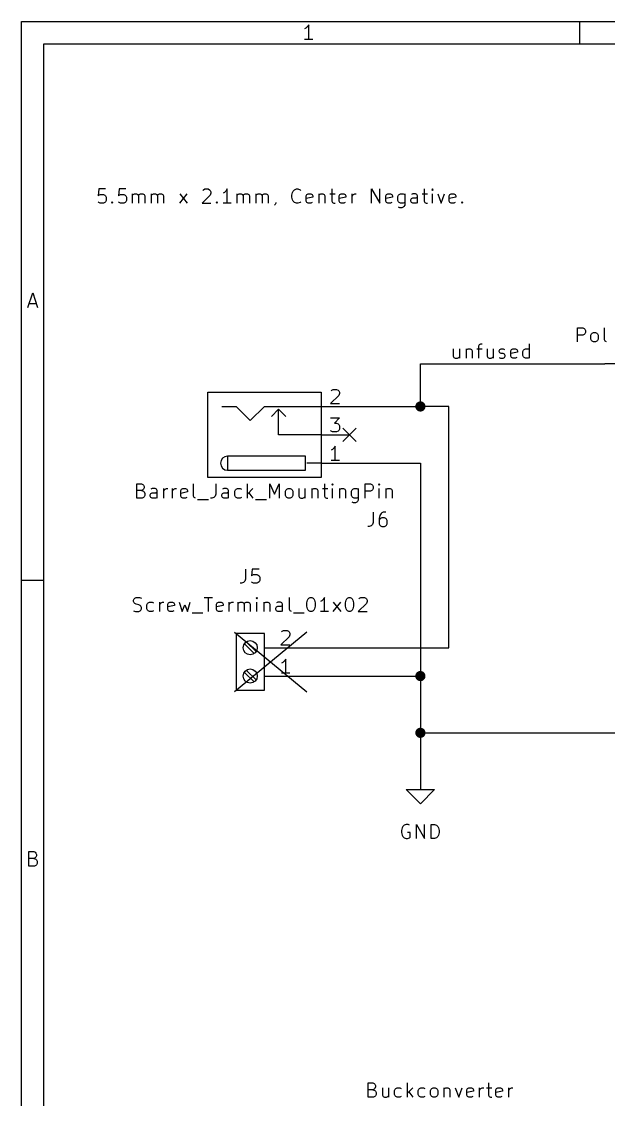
# Model space of a CAD drawing. Extents: x 0.4 to 11.3, y -7.9 to -0.4.
# Drawn here: x 0.394 to 2.463, y -4.192 to -0.394 of the extents above; entities that cross this region are included whole.
import ezdxf

# ---------------------------------------------------------------- set-up
doc = ezdxf.new("R2010")
doc.units = 0
doc.header["$MEASUREMENT"] = 0
for name, color, linetype in [('BLUE2', 5, 'CONTINUOUS'), ('BLUE3', 171, 'CONTINUOUS'), ('CYAN2', 4, 'CONTINUOUS'), ('GRAY1', 251, 'CONTINUOUS'), ('GRAY3', 9, 'CONTINUOUS'), ('GREEN3', 91, 'CONTINUOUS'), ('LORANGE', 41, 'CONTINUOUS'), ('LYELLOW', 51, 'CONTINUOUS'), ('RED2', 1, 'CONTINUOUS'), ('RED3', 11, 'CONTINUOUS'), ('WHITE', 7, 'CONTINUOUS')]:
    doc.layers.add(name, color=color, linetype=linetype)

msp = doc.modelspace()

# ---------------------------------------------------------------- linework, layer by layer
at = {"layer": 'BLUE2', "linetype": 'CONTINUOUS'}
for p, q in [((1.526, -1.826), (1.574, -1.874)), ((1.574, -1.826), (1.526, -1.874))]:
    msp.add_line(p, q, dxfattribs=at)
at = {"layer": 'BLUE3', "linetype": 'CONTINUOUS'}
for p, q in [((0.666012, -0.983709), (0.663634, -1.00752)), ((0.689823, -0.983709), (0.666012, -0.983709)), ((0.737441, -0.983709), (0.735063, -1.00752)), ((0.761252, -0.983709), (0.737441, -0.983709)), ((1.03268, -0.988472), (1.03506, -0.986091)), ((1.03506, -0.986091), (1.03982, -0.983709)), ((1.03982, -0.983709), (1.05172, -0.983709)), ((1.05172, -0.983709), (1.05648, -0.986091)), ((1.05648, -0.986091), (1.05887, -0.988472)), ((1.11839, -0.983709), (1.11363, -0.990854)), ((1.11839, -1.03371), (1.11839, -0.983709)), ((1.35172, -0.990854), (1.35648, -0.986091)), ((1.35648, -0.986091), (1.36363, -0.983709)), ((1.36363, -0.983709), (1.36839, -0.983709)), ((1.36839, -0.983709), (1.37553, -0.986091)), ((1.37553, -0.986091), (1.37791, -0.988472)), ((1.48743, -0.983709), (1.48743, -1.02657)), ((1.62791, -1.03371), (1.62791, -0.983709)), ((1.62791, -0.983709), (1.65648, -1.03371)), ((1.65648, -1.03371), (1.65648, -0.983709)), ((1.81362, -0.983709), (1.81362, -1.02657)), ((1.84219, -0.983709), (1.83981, -0.986091)), ((1.83981, -0.986091), (1.84219, -0.988472)), ((1.84457, -0.986091), (1.84219, -0.983709)), ((1.84219, -0.983709), (1.84219, -0.988472)), ((1.84219, -0.988472), (1.84457, -0.986091)), ((0.663634, -1.00752), (0.666012, -1.00514)), ((0.666012, -1.00514), (0.670776, -1.00276)), ((0.670776, -1.00276), (0.682681, -1.00276)), ((0.682681, -1.00276), (0.687441, -1.00514)), ((0.687441, -1.00514), (0.689823, -1.00752)), ((0.689823, -1.00752), (0.692205, -1.01228)), ((0.692205, -1.02419), (0.689823, -1.02895)), ((0.692205, -1.01228), (0.692205, -1.02419)), ((0.735063, -1.00752), (0.737441, -1.00514)), ((0.737441, -1.00514), (0.742205, -1.00276)), ((0.742205, -1.00276), (0.75411, -1.00276)), ((0.75411, -1.00276), (0.75887, -1.00514)), ((0.75887, -1.00514), (0.761252, -1.00752)), ((0.761252, -1.00752), (0.763634, -1.01228)), ((0.763634, -1.02419), (0.761252, -1.02895)), ((0.763634, -1.01228), (0.763634, -1.02419)), ((0.785059, -1.03371), (0.785059, -1.00038)), ((0.785059, -1.00514), (0.787441, -1.00276)), ((0.787441, -1.00276), (0.792205, -1.00038)), ((0.792205, -1.00038), (0.799346, -1.00038)), ((0.799346, -1.00038), (0.804106, -1.00276)), ((0.804106, -1.00276), (0.806488, -1.00752)), ((0.806488, -1.00752), (0.80887, -1.00276)), ((0.806488, -1.00752), (0.806488, -1.03371)), ((0.80887, -1.00276), (0.81363, -1.00038)), ((0.81363, -1.00038), (0.820776, -1.00038)), ((0.820776, -1.00038), (0.825535, -1.00276)), ((0.825535, -1.00276), (0.827917, -1.00752)), ((0.827917, -1.00752), (0.827917, -1.03371)), ((0.851724, -1.03371), (0.851724, -1.00038)), ((0.851724, -1.00514), (0.854106, -1.00276)), ((0.854106, -1.00276), (0.85887, -1.00038)), ((0.85887, -1.00038), (0.866012, -1.00038)), ((0.866012, -1.00038), (0.870772, -1.00276)), ((0.870772, -1.00276), (0.873154, -1.00752)), ((0.873154, -1.00752), (0.875535, -1.00276)), ((0.873154, -1.00752), (0.873154, -1.03371)), ((0.875535, -1.00276), (0.880295, -1.00038)), ((0.880295, -1.00038), (0.887441, -1.00038)), ((0.887441, -1.00038), (0.892201, -1.00276)), ((0.892201, -1.00276), (0.894583, -1.00752)), ((0.894583, -1.00752), (0.894583, -1.03371)), ((0.951724, -1.03371), (0.977913, -1.00038)), ((0.951724, -1.00038), (0.977913, -1.03371)), ((1.05887, -1.00514), (1.0303, -1.03371)), ((1.05887, -0.988472), (1.06125, -0.993232)), ((1.06125, -0.997996), (1.05887, -1.00514)), ((1.06125, -0.993232), (1.06125, -0.997996)), ((1.10887, -0.995614), (1.10411, -0.997996)), ((1.11363, -0.990854), (1.10887, -0.995614)), ((1.1541, -1.03371), (1.1541, -1.00038)), ((1.1541, -1.00514), (1.15648, -1.00276)), ((1.15648, -1.00276), (1.16125, -1.00038)), ((1.16125, -1.00038), (1.16839, -1.00038)), ((1.16839, -1.00038), (1.17315, -1.00276)), ((1.17315, -1.00276), (1.17553, -1.00752)), ((1.17553, -1.00752), (1.17791, -1.00276)), ((1.17553, -1.00752), (1.17553, -1.03371)), ((1.17791, -1.00276), (1.18267, -1.00038)), ((1.18267, -1.00038), (1.18982, -1.00038)), ((1.18982, -1.00038), (1.19458, -1.00276)), ((1.19458, -1.00276), (1.19696, -1.00752)), ((1.19696, -1.00752), (1.19696, -1.03371)), ((1.22077, -1.03371), (1.22077, -1.00038)), ((1.22077, -1.00514), (1.22315, -1.00276)), ((1.22315, -1.00276), (1.22791, -1.00038)), ((1.22791, -1.00038), (1.23506, -1.00038)), ((1.23506, -1.00038), (1.23981, -1.00276)), ((1.23981, -1.00276), (1.2422, -1.00752)), ((1.2422, -1.00752), (1.24458, -1.00276)), ((1.2422, -1.00752), (1.2422, -1.03371)), ((1.24458, -1.00276), (1.24934, -1.00038)), ((1.24934, -1.00038), (1.25648, -1.00038)), ((1.25648, -1.00038), (1.26124, -1.00276)), ((1.26124, -1.00276), (1.26363, -1.00752)), ((1.26363, -1.00752), (1.26363, -1.03371)), ((1.34696, -1.00514), (1.34934, -0.995614)), ((1.34696, -1.01228), (1.34696, -1.00514)), ((1.34934, -1.0218), (1.34696, -1.01228)), ((1.34934, -0.995614), (1.35172, -0.990854)), ((1.35172, -1.02657), (1.34934, -1.0218)), ((1.39696, -1.00752), (1.39934, -1.00276)), ((1.39696, -1.02657), (1.39696, -1.00752)), ((1.42077, -1.01228), (1.39696, -1.01704)), ((1.39934, -1.00276), (1.4041, -1.00038)), ((1.4041, -1.00038), (1.41363, -1.00038)), ((1.41363, -1.00038), (1.41839, -1.00276)), ((1.41839, -1.00276), (1.42077, -1.00752)), ((1.42077, -1.00752), (1.42077, -1.01228)), ((1.4422, -1.00038), (1.4422, -1.03371)), ((1.4422, -1.00514), (1.44458, -1.00276)), ((1.44458, -1.00276), (1.44934, -1.00038)), ((1.44934, -1.00038), (1.45648, -1.00038)), ((1.45648, -1.00038), (1.46124, -1.00276)), ((1.46124, -1.00276), (1.46363, -1.00752)), ((1.46363, -1.00752), (1.46363, -1.03371)), ((1.48029, -1.00038), (1.49934, -1.00038)), ((1.51363, -1.00752), (1.516, -1.00276)), ((1.51363, -1.02657), (1.51363, -1.00752)), ((1.53743, -1.01228), (1.51363, -1.01704)), ((1.516, -1.00276), (1.52077, -1.00038)), ((1.52077, -1.00038), (1.53029, -1.00038)), ((1.53029, -1.00038), (1.53505, -1.00276)), ((1.53505, -1.00276), (1.53743, -1.00752)), ((1.53743, -1.00752), (1.53743, -1.01228)), ((1.55886, -1.03371), (1.55886, -1.00038)), ((1.55886, -1.0099), (1.56124, -1.00514)), ((1.56124, -1.00514), (1.56363, -1.00276)), ((1.56363, -1.00276), (1.56839, -1.00038)), ((1.56839, -1.00038), (1.57315, -1.00038)), ((1.67791, -1.00752), (1.68029, -1.00276)), ((1.67791, -1.02657), (1.67791, -1.00752)), ((1.70172, -1.01228), (1.67791, -1.01704)), ((1.68029, -1.00276), (1.68506, -1.00038)), ((1.68506, -1.00038), (1.69458, -1.00038)), ((1.69458, -1.00038), (1.69934, -1.00276)), ((1.69934, -1.00276), (1.70172, -1.00752)), ((1.70172, -1.00752), (1.70172, -1.01228)), ((1.72077, -1.0099), (1.72315, -1.00514)), ((1.72077, -1.02419), (1.72077, -1.0099)), ((1.72315, -1.02895), (1.72077, -1.02419)), ((1.72315, -1.00514), (1.72553, -1.00276)), ((1.72553, -1.00276), (1.7303, -1.00038)), ((1.7303, -1.00038), (1.73982, -1.00038)), ((1.73982, -1.00038), (1.74458, -1.00276)), ((1.74458, -1.00038), (1.74458, -1.04085)), ((1.76601, -1.0218), (1.76839, -1.01704)), ((1.76601, -1.02657), (1.76601, -1.0218)), ((1.77315, -1.00038), (1.76839, -1.00276)), ((1.76839, -1.01704), (1.77315, -1.01466)), ((1.78267, -1.00038), (1.77315, -1.00038)), ((1.77315, -1.01466), (1.78506, -1.01466)), ((1.78743, -1.00276), (1.78267, -1.00038)), ((1.78506, -1.01466), (1.78981, -1.01228)), ((1.78981, -1.00752), (1.78743, -1.00276)), ((1.78981, -1.03371), (1.78981, -1.00752)), ((1.80648, -1.00038), (1.82553, -1.00038)), ((1.84219, -1.03371), (1.84219, -1.00038)), ((1.86124, -1.00038), (1.87315, -1.03371)), ((1.87315, -1.03371), (1.88505, -1.00038)), ((1.90172, -1.00752), (1.9041, -1.00276)), ((1.90172, -1.02657), (1.90172, -1.00752)), ((1.92553, -1.01228), (1.90172, -1.01704)), ((1.9041, -1.00276), (1.90886, -1.00038)), ((1.90886, -1.00038), (1.91839, -1.00038)), ((1.91839, -1.00038), (1.92315, -1.00276)), ((1.92315, -1.00276), (1.92553, -1.00752)), ((1.92553, -1.00752), (1.92553, -1.01228)), ((0.666012, -1.03133), (0.663634, -1.02895)), ((0.670776, -1.03371), (0.666012, -1.03133)), ((0.682681, -1.03371), (0.670776, -1.03371)), ((0.687441, -1.03133), (0.682681, -1.03371)), ((0.689823, -1.02895), (0.687441, -1.03133)), ((0.711252, -1.03133), (0.71363, -1.02895)), ((0.71363, -1.03371), (0.711252, -1.03133)), ((0.71363, -1.02895), (0.716012, -1.03133)), ((0.71363, -1.02895), (0.71363, -1.03371)), ((0.716012, -1.03133), (0.71363, -1.03371)), ((0.737441, -1.03133), (0.735063, -1.02895)), ((0.742205, -1.03371), (0.737441, -1.03133)), ((0.75411, -1.03371), (0.742205, -1.03371)), ((0.75887, -1.03133), (0.75411, -1.03371)), ((0.761252, -1.02895), (0.75887, -1.03133)), ((1.0303, -1.03371), (1.06125, -1.03371)), ((1.0803, -1.03133), (1.08267, -1.02895)), ((1.08267, -1.03371), (1.0803, -1.03133)), ((1.08267, -1.02895), (1.08506, -1.03133)), ((1.08267, -1.02895), (1.08267, -1.03371)), ((1.08506, -1.03133), (1.08267, -1.03371)), ((1.13268, -1.03371), (1.10411, -1.03371)), ((1.28743, -1.03847), (1.28506, -1.04085)), ((1.28981, -1.03371), (1.28743, -1.03847)), ((1.28981, -1.03133), (1.28981, -1.03371)), ((1.35648, -1.03133), (1.35172, -1.02657)), ((1.36363, -1.03371), (1.35648, -1.03133)), ((1.36839, -1.03371), (1.36363, -1.03371)), ((1.37553, -1.03133), (1.36839, -1.03371)), ((1.37791, -1.02895), (1.37553, -1.03133)), ((1.39934, -1.03133), (1.39696, -1.02657)), ((1.4041, -1.03371), (1.39934, -1.03133)), ((1.41363, -1.03371), (1.4041, -1.03371)), ((1.41839, -1.03133), (1.41363, -1.03371)), ((1.48743, -1.02657), (1.48981, -1.03133)), ((1.48981, -1.03133), (1.49458, -1.03371)), ((1.49458, -1.03371), (1.49934, -1.03371)), ((1.516, -1.03133), (1.51363, -1.02657)), ((1.52077, -1.03371), (1.516, -1.03133)), ((1.53029, -1.03371), (1.52077, -1.03371)), ((1.53505, -1.03133), (1.53029, -1.03371)), ((1.68029, -1.03133), (1.67791, -1.02657)), ((1.68506, -1.03371), (1.68029, -1.03133)), ((1.69458, -1.03371), (1.68506, -1.03371)), ((1.69934, -1.03133), (1.69458, -1.03371)), ((1.72553, -1.03133), (1.72315, -1.02895)), ((1.72791, -1.05038), (1.72315, -1.048)), ((1.7303, -1.03371), (1.72553, -1.03133)), ((1.73506, -1.05038), (1.72791, -1.05038)), ((1.73982, -1.03371), (1.7303, -1.03371)), ((1.73982, -1.048), (1.73506, -1.05038)), ((1.74458, -1.03133), (1.73982, -1.03371)), ((1.7422, -1.04561), (1.73982, -1.048)), ((1.74458, -1.04085), (1.7422, -1.04561)), ((1.76839, -1.03133), (1.76601, -1.02657)), ((1.77315, -1.03371), (1.76839, -1.03133)), ((1.78506, -1.03371), (1.77315, -1.03371)), ((1.78981, -1.03133), (1.78506, -1.03371)), ((1.81362, -1.02657), (1.816, -1.03133)), ((1.816, -1.03133), (1.82077, -1.03371)), ((1.82077, -1.03371), (1.82553, -1.03371)), ((1.9041, -1.03133), (1.90172, -1.02657)), ((1.90886, -1.03371), (1.9041, -1.03133)), ((1.91839, -1.03371), (1.90886, -1.03371)), ((1.92315, -1.03133), (1.91839, -1.03371)), ((1.94458, -1.03133), (1.94696, -1.02895)), ((1.94696, -1.03371), (1.94458, -1.03133)), ((1.94696, -1.02895), (1.94934, -1.03133)), ((1.94696, -1.02895), (1.94696, -1.03371)), ((1.94934, -1.03133), (1.94696, -1.03371)), ((1.61601, -4.18371), (1.61601, -4.13371)), ((1.61601, -4.13371), (1.63268, -4.13371)), ((1.63268, -4.13371), (1.63744, -4.13609)), ((1.63744, -4.13609), (1.63982, -4.13847)), ((1.63982, -4.13847), (1.6422, -4.14323)), ((1.75411, -4.18371), (1.75411, -4.13371)), ((2.03982, -4.13371), (2.03982, -4.17657)), ((1.63268, -4.15752), (1.61601, -4.15752)), ((1.63744, -4.15514), (1.63268, -4.15752)), ((1.63268, -4.15752), (1.63982, -4.1599)), ((1.63982, -4.15276), (1.63744, -4.15514)), ((1.6422, -4.148), (1.63982, -4.15276)), ((1.63982, -4.1599), (1.6422, -4.16228)), ((1.6422, -4.14323), (1.6422, -4.148)), ((1.6422, -4.16228), (1.64458, -4.16704)), ((1.64458, -4.17419), (1.6422, -4.17895)), ((1.64458, -4.16704), (1.64458, -4.17419)), ((1.66601, -4.15038), (1.66601, -4.17657)), ((1.66601, -4.17657), (1.66839, -4.18133)), ((1.68744, -4.15038), (1.68744, -4.18371)), ((1.70887, -4.1599), (1.71125, -4.15514)), ((1.70887, -4.17419), (1.70887, -4.1599)), ((1.71125, -4.17895), (1.70887, -4.17419)), ((1.71125, -4.15514), (1.71363, -4.15276)), ((1.71363, -4.15276), (1.71839, -4.15038)), ((1.71839, -4.15038), (1.72792, -4.15038)), ((1.72792, -4.15038), (1.73268, -4.15276)), ((1.77315, -4.15038), (1.75411, -4.16943)), ((1.75887, -4.16466), (1.77315, -4.18371)), ((1.7922, -4.1599), (1.79458, -4.15514)), ((1.7922, -4.17419), (1.7922, -4.1599)), ((1.79458, -4.17895), (1.7922, -4.17419)), ((1.79458, -4.15514), (1.79696, -4.15276)), ((1.79696, -4.15276), (1.80173, -4.15038)), ((1.80173, -4.15038), (1.81125, -4.15038)), ((1.81125, -4.15038), (1.81601, -4.15276)), ((1.83506, -4.1599), (1.83744, -4.15514)), ((1.83506, -4.17419), (1.83506, -4.1599)), ((1.83744, -4.17895), (1.83506, -4.17419)), ((1.83744, -4.15514), (1.83982, -4.15276)), ((1.83982, -4.15276), (1.84459, -4.15038)), ((1.84459, -4.15038), (1.85173, -4.15038)), ((1.85173, -4.15038), (1.85649, -4.15276)), ((1.85649, -4.15276), (1.85887, -4.15514)), ((1.85887, -4.15514), (1.86125, -4.1599)), ((1.86125, -4.17419), (1.85887, -4.17895)), ((1.86125, -4.1599), (1.86125, -4.17419)), ((1.88268, -4.15038), (1.88268, -4.18371)), ((1.88268, -4.15514), (1.88506, -4.15276)), ((1.88506, -4.15276), (1.88982, -4.15038)), ((1.88982, -4.15038), (1.89696, -4.15038)), ((1.89696, -4.15038), (1.90172, -4.15276)), ((1.90172, -4.15276), (1.90411, -4.15752)), ((1.90411, -4.15752), (1.90411, -4.18371)), ((1.92315, -4.15038), (1.93506, -4.18371)), ((1.93506, -4.18371), (1.94696, -4.15038)), ((1.96363, -4.15752), (1.96601, -4.15276)), ((1.96363, -4.17657), (1.96363, -4.15752)), ((1.98744, -4.16228), (1.96363, -4.16704)), ((1.96601, -4.18133), (1.96363, -4.17657)), ((1.96601, -4.15276), (1.97077, -4.15038)), ((1.97077, -4.15038), (1.9803, -4.15038)), ((1.9803, -4.15038), (1.98506, -4.15276)), ((1.98506, -4.15276), (1.98744, -4.15752)), ((1.98744, -4.15752), (1.98744, -4.16228)), ((2.00887, -4.18371), (2.00887, -4.15038)), ((2.00887, -4.1599), (2.01125, -4.15514)), ((2.01125, -4.15514), (2.01363, -4.15276)), ((2.01363, -4.15276), (2.01839, -4.15038)), ((2.01839, -4.15038), (2.02315, -4.15038)), ((2.03268, -4.15038), (2.05172, -4.15038)), ((2.03982, -4.17657), (2.0422, -4.18133)), ((2.06601, -4.15752), (2.06839, -4.15276)), ((2.06601, -4.17657), (2.06601, -4.15752)), ((2.08982, -4.16228), (2.06601, -4.16704)), ((2.06839, -4.18133), (2.06601, -4.17657)), ((2.06839, -4.15276), (2.07315, -4.15038)), ((2.07315, -4.15038), (2.08268, -4.15038)), ((2.08268, -4.15038), (2.08744, -4.15276)), ((2.08744, -4.15276), (2.08982, -4.15752)), ((2.08982, -4.15752), (2.08982, -4.16228)), ((2.11125, -4.18371), (2.11125, -4.15038)), ((2.11125, -4.1599), (2.11363, -4.15514)), ((2.11363, -4.15514), (2.11601, -4.15276)), ((2.11601, -4.15276), (2.12077, -4.15038)), ((2.12077, -4.15038), (2.12554, -4.15038)), ((1.63506, -4.18371), (1.61601, -4.18371)), ((1.63982, -4.18133), (1.63506, -4.18371)), ((1.6422, -4.17895), (1.63982, -4.18133)), ((1.66839, -4.18133), (1.67316, -4.18371)), ((1.67316, -4.18371), (1.6803, -4.18371)), ((1.6803, -4.18371), (1.68506, -4.18133)), ((1.68506, -4.18133), (1.68744, -4.17895)), ((1.71363, -4.18133), (1.71125, -4.17895)), ((1.71839, -4.18371), (1.71363, -4.18133)), ((1.72792, -4.18371), (1.71839, -4.18371)), ((1.73268, -4.18133), (1.72792, -4.18371)), ((1.79696, -4.18133), (1.79458, -4.17895)), ((1.80173, -4.18371), (1.79696, -4.18133)), ((1.81125, -4.18371), (1.80173, -4.18371)), ((1.81601, -4.18133), (1.81125, -4.18371)), ((1.83982, -4.18133), (1.83744, -4.17895)), ((1.84459, -4.18371), (1.83982, -4.18133)), ((1.85173, -4.18371), (1.84459, -4.18371)), ((1.85649, -4.18133), (1.85173, -4.18371)), ((1.85887, -4.17895), (1.85649, -4.18133)), ((1.97077, -4.18371), (1.96601, -4.18133)), ((1.9803, -4.18371), (1.97077, -4.18371)), ((1.98506, -4.18133), (1.9803, -4.18371)), ((2.0422, -4.18133), (2.04696, -4.18371)), ((2.04696, -4.18371), (2.05172, -4.18371)), ((2.07315, -4.18371), (2.06839, -4.18133)), ((2.08268, -4.18371), (2.07315, -4.18371)), ((2.08744, -4.18133), (2.08268, -4.18371))]:
    msp.add_line(p, q, dxfattribs=at)
at = {"layer": 'CYAN2', "linetype": 'CONTINUOUS'}
for p, q in [((2.35357, -1.5228), (2.35357, -1.4728)), ((2.35357, -1.4728), (2.37262, -1.4728)), ((2.37262, -1.4728), (2.37738, -1.47519)), ((2.37738, -1.47519), (2.37976, -1.47757)), ((2.37976, -1.47757), (2.38214, -1.48233)), ((2.44881, -1.51566), (2.44881, -1.4728)), ((2.37262, -1.499), (2.35357, -1.499)), ((2.37738, -1.49661), (2.37262, -1.499)), ((2.37976, -1.49423), (2.37738, -1.49661)), ((2.38214, -1.48947), (2.37976, -1.49423)), ((2.38214, -1.48233), (2.38214, -1.48947)), ((2.40119, -1.499), (2.40357, -1.49423)), ((2.40119, -1.51328), (2.40119, -1.499)), ((2.40357, -1.51804), (2.40119, -1.51328)), ((2.40357, -1.49423), (2.40595, -1.49185)), ((2.40595, -1.52043), (2.40357, -1.51804)), ((2.40595, -1.49185), (2.41072, -1.48947)), ((2.41072, -1.48947), (2.41786, -1.48947)), ((2.41786, -1.48947), (2.42262, -1.49185)), ((2.42262, -1.49185), (2.425, -1.49423)), ((2.425, -1.51804), (2.42262, -1.52043)), ((2.425, -1.49423), (2.42738, -1.499)), ((2.42738, -1.51328), (2.425, -1.51804)), ((2.42738, -1.499), (2.42738, -1.51328)), ((2.45119, -1.52043), (2.44881, -1.51566)), ((2.41072, -1.5228), (2.40595, -1.52043)), ((2.41786, -1.5228), (2.41072, -1.5228)), ((2.42262, -1.52043), (2.41786, -1.5228)), ((2.45595, -1.5228), (2.45119, -1.52043)), ((0.800004, -2.0728), (0.800004, -2.0228)), ((0.800004, -2.0228), (0.816673, -2.0228)), ((0.816673, -2.04661), (0.800004, -2.04661)), ((0.816673, -2.0228), (0.821433, -2.02519)), ((0.821433, -2.04423), (0.816673, -2.04661)), ((0.816673, -2.04661), (0.823815, -2.049)), ((0.821433, -2.02519), (0.823815, -2.02757)), ((0.823815, -2.04185), (0.821433, -2.04423)), ((0.823815, -2.02757), (0.826197, -2.03233)), ((0.826197, -2.03709), (0.823815, -2.04185)), ((0.823815, -2.049), (0.826197, -2.05137)), ((0.826197, -2.03233), (0.826197, -2.03709)), ((0.854768, -2.03947), (0.850004, -2.04185)), ((0.864291, -2.03947), (0.854768, -2.03947)), ((0.869051, -2.04185), (0.864291, -2.03947)), ((0.871433, -2.04661), (0.869051, -2.04185)), ((0.871433, -2.0728), (0.871433, -2.04661)), ((0.89524, -2.0728), (0.89524, -2.03947)), ((0.89524, -2.049), (0.897622, -2.04423)), ((0.897622, -2.04423), (0.900004, -2.04185)), ((0.900004, -2.04185), (0.904764, -2.03947)), ((0.904764, -2.03947), (0.909528, -2.03947)), ((0.926193, -2.0728), (0.926193, -2.03947)), ((0.926193, -2.049), (0.928575, -2.04423)), ((0.928575, -2.04423), (0.930957, -2.04185)), ((0.930957, -2.04185), (0.935717, -2.03947)), ((0.935717, -2.03947), (0.94048, -2.03947)), ((0.954768, -2.04661), (0.957146, -2.04185)), ((0.954768, -2.06566), (0.954768, -2.04661)), ((0.957146, -2.04185), (0.961909, -2.03947)), ((0.961909, -2.03947), (0.971433, -2.03947)), ((0.971433, -2.03947), (0.976193, -2.04185)), ((0.976193, -2.04185), (0.978575, -2.04661)), ((0.978575, -2.04661), (0.978575, -2.05137)), ((1, -2.06566), (1, -2.0228)), ((1.07857, -2.0228), (1.07857, -2.05852)), ((1.10715, -2.03947), (1.10238, -2.04185)), ((1.11667, -2.03947), (1.10715, -2.03947)), ((1.12143, -2.04185), (1.11667, -2.03947)), ((1.12381, -2.04661), (1.12143, -2.04185)), ((1.12381, -2.0728), (1.12381, -2.04661)), ((1.14524, -2.049), (1.14762, -2.04423)), ((1.14524, -2.06328), (1.14524, -2.049)), ((1.14762, -2.04423), (1.15, -2.04185)), ((1.15, -2.04185), (1.15476, -2.03947)), ((1.15476, -2.03947), (1.16429, -2.03947)), ((1.16429, -2.03947), (1.16905, -2.04185)), ((1.19048, -2.0728), (1.19048, -2.0228)), ((1.20952, -2.03947), (1.19048, -2.05852)), ((1.26905, -2.0728), (1.26905, -2.0228)), ((1.26905, -2.0228), (1.28572, -2.05852)), ((1.28572, -2.05852), (1.30238, -2.0228)), ((1.30238, -2.0228), (1.30238, -2.0728)), ((1.32381, -2.049), (1.32619, -2.04423)), ((1.32381, -2.06328), (1.32381, -2.049)), ((1.32619, -2.04423), (1.32857, -2.04185)), ((1.32857, -2.04185), (1.33333, -2.03947)), ((1.33333, -2.03947), (1.34048, -2.03947)), ((1.34048, -2.03947), (1.34524, -2.04185)), ((1.34524, -2.04185), (1.34762, -2.04423)), ((1.34762, -2.04423), (1.35, -2.049)), ((1.35, -2.049), (1.35, -2.06328)), ((1.37143, -2.03947), (1.37143, -2.06566)), ((1.39285, -2.03947), (1.39285, -2.0728)), ((1.41666, -2.03947), (1.41666, -2.0728)), ((1.41666, -2.04423), (1.41904, -2.04185)), ((1.41904, -2.04185), (1.42381, -2.03947)), ((1.42381, -2.03947), (1.43095, -2.03947)), ((1.43095, -2.03947), (1.43571, -2.04185)), ((1.43571, -2.04185), (1.43809, -2.04661)), ((1.43809, -2.04661), (1.43809, -2.0728)), ((1.45476, -2.03947), (1.4738, -2.03947)), ((1.4619, -2.0228), (1.4619, -2.06566)), ((1.49047, -2.0228), (1.48809, -2.02519)), ((1.48809, -2.02519), (1.49047, -2.02757)), ((1.49285, -2.02519), (1.49047, -2.0228)), ((1.49047, -2.0228), (1.49047, -2.02757)), ((1.49047, -2.02757), (1.49285, -2.02519)), ((1.49047, -2.0728), (1.49047, -2.03947)), ((1.51428, -2.03947), (1.51428, -2.0728)), ((1.51428, -2.04423), (1.51666, -2.04185)), ((1.51666, -2.04185), (1.52143, -2.03947)), ((1.52143, -2.03947), (1.52857, -2.03947)), ((1.52857, -2.03947), (1.53333, -2.04185)), ((1.53333, -2.04185), (1.53571, -2.04661)), ((1.53571, -2.04661), (1.53571, -2.0728)), ((1.55714, -2.049), (1.55952, -2.04423)), ((1.55714, -2.06328), (1.55714, -2.049)), ((1.55952, -2.04423), (1.5619, -2.04185)), ((1.5619, -2.04185), (1.56666, -2.03947)), ((1.56666, -2.03947), (1.57619, -2.03947)), ((1.57619, -2.03947), (1.58094, -2.04185)), ((1.58094, -2.03947), (1.58094, -2.07995)), ((1.60475, -2.0728), (1.60475, -2.0228)), ((1.60475, -2.0228), (1.6238, -2.0228)), ((1.6238, -2.049), (1.60475, -2.049)), ((1.6238, -2.0228), (1.62856, -2.02519)), ((1.62856, -2.04661), (1.6238, -2.049)), ((1.62856, -2.02519), (1.63094, -2.02757)), ((1.63094, -2.04423), (1.62856, -2.04661)), ((1.63094, -2.02757), (1.63332, -2.03233)), ((1.63332, -2.03947), (1.63094, -2.04423)), ((1.63332, -2.03233), (1.63332, -2.03947)), ((1.65475, -2.0228), (1.65237, -2.02519)), ((1.65237, -2.02519), (1.65475, -2.02757)), ((1.65713, -2.02519), (1.65475, -2.0228)), ((1.65475, -2.0228), (1.65475, -2.02757)), ((1.65475, -2.02757), (1.65713, -2.02519)), ((1.65475, -2.0728), (1.65475, -2.03947)), ((1.67856, -2.03947), (1.67856, -2.0728)), ((1.67856, -2.04423), (1.68094, -2.04185)), ((1.68094, -2.04185), (1.68571, -2.03947)), ((1.68571, -2.03947), (1.69285, -2.03947)), ((1.69285, -2.03947), (1.69761, -2.04185)), ((1.69761, -2.04185), (1.69999, -2.04661)), ((1.69999, -2.04661), (1.69999, -2.0728)), ((0.819051, -2.0728), (0.800004, -2.0728)), ((0.823815, -2.07043), (0.819051, -2.0728)), ((0.826197, -2.06804), (0.823815, -2.07043)), ((0.826197, -2.05137), (0.828575, -2.05614)), ((0.828575, -2.06328), (0.826197, -2.06804)), ((0.828575, -2.05614), (0.828575, -2.06328)), ((0.847626, -2.0609), (0.850004, -2.05614)), ((0.847626, -2.06566), (0.847626, -2.0609)), ((0.850004, -2.07043), (0.847626, -2.06566)), ((0.850004, -2.05614), (0.854768, -2.05376)), ((0.854768, -2.0728), (0.850004, -2.07043)), ((0.854768, -2.05376), (0.866673, -2.05376)), ((0.866673, -2.0728), (0.854768, -2.0728)), ((0.866673, -2.05376), (0.871433, -2.05137)), ((0.871433, -2.07043), (0.866673, -2.0728)), ((0.978575, -2.05137), (0.954768, -2.05614)), ((0.957146, -2.07043), (0.954768, -2.06566)), ((0.961909, -2.0728), (0.957146, -2.07043)), ((0.971433, -2.0728), (0.961909, -2.0728)), ((0.976193, -2.07043), (0.971433, -2.0728)), ((1.00239, -2.07043), (1, -2.06566)), ((1.00715, -2.0728), (1.00239, -2.07043)), ((1.01429, -2.07757), (1.05239, -2.07757)), ((1.06429, -2.0728), (1.05953, -2.0728)), ((1.07143, -2.07043), (1.06429, -2.0728)), ((1.07619, -2.06566), (1.07143, -2.07043)), ((1.07857, -2.05852), (1.07619, -2.06566)), ((1.1, -2.0609), (1.10238, -2.05614)), ((1.1, -2.06566), (1.1, -2.0609)), ((1.10238, -2.07043), (1.1, -2.06566)), ((1.10238, -2.05614), (1.10715, -2.05376)), ((1.10715, -2.0728), (1.10238, -2.07043)), ((1.10715, -2.05376), (1.11905, -2.05376)), ((1.11905, -2.0728), (1.10715, -2.0728)), ((1.11905, -2.05376), (1.12381, -2.05137)), ((1.12381, -2.07043), (1.11905, -2.0728)), ((1.14762, -2.06804), (1.14524, -2.06328)), ((1.15, -2.07043), (1.14762, -2.06804)), ((1.15476, -2.0728), (1.15, -2.07043)), ((1.16429, -2.0728), (1.15476, -2.0728)), ((1.16905, -2.07043), (1.16429, -2.0728)), ((1.19524, -2.05376), (1.20952, -2.0728)), ((1.21905, -2.07757), (1.25715, -2.07757)), ((1.32619, -2.06804), (1.32381, -2.06328)), ((1.32857, -2.07043), (1.32619, -2.06804)), ((1.33333, -2.0728), (1.32857, -2.07043)), ((1.34048, -2.0728), (1.33333, -2.0728)), ((1.34524, -2.07043), (1.34048, -2.0728)), ((1.34762, -2.06804), (1.34524, -2.07043)), ((1.35, -2.06328), (1.34762, -2.06804)), ((1.37143, -2.06566), (1.37381, -2.07043)), ((1.37381, -2.07043), (1.37857, -2.0728)), ((1.37857, -2.0728), (1.38571, -2.0728)), ((1.38571, -2.0728), (1.39047, -2.07043)), ((1.39047, -2.07043), (1.39285, -2.06804)), ((1.4619, -2.06566), (1.46428, -2.07043)), ((1.46428, -2.07043), (1.46904, -2.0728)), ((1.46904, -2.0728), (1.4738, -2.0728)), ((1.55952, -2.06804), (1.55714, -2.06328)), ((1.5619, -2.07043), (1.55952, -2.06804)), ((1.56428, -2.08947), (1.55952, -2.08709)), ((1.56666, -2.0728), (1.5619, -2.07043)), ((1.57619, -2.0728), (1.56666, -2.0728)), ((1.57619, -2.08709), (1.57142, -2.08947)), ((1.58094, -2.07043), (1.57619, -2.0728)), ((1.57856, -2.08471), (1.57619, -2.08709)), ((1.58094, -2.07995), (1.57856, -2.08471)), ((1.57142, -2.08947), (1.56428, -2.08947)), ((1.63333, -2.1228), (1.63333, -2.15852)), ((1.66429, -2.12519), (1.66191, -2.12757)), ((1.66905, -2.1228), (1.66429, -2.12519)), ((1.67857, -2.1228), (1.66905, -2.1228)), ((1.63333, -2.15852), (1.63095, -2.16566)), ((1.65714, -2.13471), (1.65476, -2.14423)), ((1.65476, -2.14423), (1.65476, -2.16328)), ((1.65714, -2.14661), (1.65476, -2.15137)), ((1.65476, -2.16328), (1.65714, -2.16804)), ((1.66191, -2.12757), (1.65714, -2.13471)), ((1.65952, -2.14423), (1.65714, -2.14661)), ((1.66429, -2.14185), (1.65952, -2.14423)), ((1.67381, -2.14185), (1.66429, -2.14185)), ((1.67857, -2.14423), (1.67381, -2.14185)), ((1.68095, -2.14661), (1.67857, -2.14423)), ((1.68333, -2.15137), (1.68095, -2.14661)), ((1.68095, -2.16804), (1.68333, -2.16328)), ((1.68333, -2.16328), (1.68333, -2.15137)), ((1.61905, -2.1728), (1.61429, -2.1728)), ((1.62619, -2.17043), (1.61905, -2.1728)), ((1.63095, -2.16566), (1.62619, -2.17043)), ((1.65714, -2.16804), (1.65952, -2.17043)), ((1.65952, -2.17043), (1.66429, -2.1728)), ((1.66429, -2.1728), (1.67381, -2.1728)), ((1.67381, -2.1728), (1.67857, -2.17043)), ((1.67857, -2.17043), (1.68095, -2.16804)), ((1.74286, -3.22519), (1.73809, -3.22995)), ((1.75, -3.2228), (1.74286, -3.22519)), ((1.75714, -3.2228), (1.75, -3.2228)), ((1.76191, -3.22519), (1.75714, -3.2228)), ((1.78571, -3.2728), (1.78571, -3.2228)), ((1.78571, -3.2228), (1.81428, -3.2728)), ((1.81428, -3.2728), (1.81428, -3.2228)), ((1.83809, -3.2728), (1.83809, -3.2228)), ((1.83809, -3.2228), (1.85, -3.2228)), ((1.85, -3.2228), (1.85714, -3.22519)), ((1.85714, -3.22519), (1.86191, -3.22995)), ((1.73571, -3.23471), (1.73333, -3.24423)), ((1.73333, -3.24423), (1.73333, -3.25137)), ((1.73333, -3.25137), (1.73571, -3.2609)), ((1.73809, -3.22995), (1.73571, -3.23471)), ((1.73571, -3.2609), (1.73809, -3.26566)), ((1.73809, -3.26566), (1.74286, -3.27043)), ((1.76428, -3.25137), (1.75476, -3.25137)), ((1.76428, -3.26804), (1.76428, -3.25137)), ((1.86191, -3.26566), (1.85714, -3.27043)), ((1.86191, -3.22995), (1.86429, -3.23471)), ((1.86429, -3.2609), (1.86191, -3.26566)), ((1.86429, -3.23471), (1.86667, -3.24423)), ((1.86667, -3.25137), (1.86429, -3.2609)), ((1.86667, -3.24423), (1.86667, -3.25137)), ((1.74286, -3.27043), (1.75, -3.2728)), ((1.75, -3.2728), (1.75476, -3.2728)), ((1.75476, -3.2728), (1.76191, -3.27043)), ((1.76191, -3.27043), (1.76428, -3.26804)), ((1.85, -3.2728), (1.83809, -3.2728)), ((1.85714, -3.27043), (1.85, -3.2728))]:
    msp.add_line(p, q, dxfattribs=at)
at = {"layer": 'GRAY1', "linetype": 'CONTINUOUS'}
for p, q in [((1.91601, -1.54647), (1.91601, -1.57266)), ((1.93744, -1.54647), (1.93744, -1.5798)), ((1.96125, -1.54647), (1.96125, -1.5798)), ((1.96125, -1.55123), (1.96363, -1.54885)), ((1.96363, -1.54885), (1.96839, -1.54647)), ((1.96839, -1.54647), (1.97554, -1.54647)), ((1.97554, -1.54647), (1.9803, -1.54885)), ((1.9803, -1.54885), (1.98268, -1.55361)), ((1.98268, -1.55361), (1.98268, -1.5798)), ((1.99934, -1.54647), (2.01839, -1.54647)), ((2.00648, -1.53694), (2.00887, -1.53218)), ((2.00648, -1.5798), (2.00648, -1.53694)), ((2.00887, -1.53218), (2.01363, -1.5298)), ((2.01363, -1.5298), (2.01839, -1.5298)), ((2.03506, -1.54647), (2.03506, -1.57266)), ((2.05648, -1.54647), (2.05648, -1.5798)), ((2.07791, -1.55361), (2.08029, -1.54885)), ((2.07791, -1.55599), (2.07791, -1.55361)), ((2.08029, -1.56075), (2.07791, -1.55599)), ((2.08029, -1.54885), (2.08506, -1.54647)), ((2.08506, -1.54647), (2.0922, -1.54647)), ((2.0922, -1.54647), (2.09696, -1.54885)), ((2.11839, -1.55361), (2.12077, -1.54885)), ((2.11839, -1.57266), (2.11839, -1.55361)), ((2.12077, -1.54885), (2.12553, -1.54647)), ((2.12553, -1.54647), (2.13506, -1.54647)), ((2.13506, -1.54647), (2.13981, -1.54885)), ((2.13981, -1.54885), (2.1422, -1.55361)), ((2.1422, -1.55361), (2.1422, -1.55837)), ((2.16125, -1.55599), (2.16363, -1.55123)), ((2.16125, -1.57028), (2.16125, -1.55599)), ((2.16363, -1.55123), (2.16601, -1.54885)), ((2.16601, -1.54885), (2.17077, -1.54647)), ((2.17077, -1.54647), (2.1803, -1.54647)), ((2.1803, -1.54647), (2.18506, -1.54885)), ((2.18506, -1.5798), (2.18506, -1.5298)), ((1.91601, -1.57266), (1.91839, -1.57742)), ((1.91839, -1.57742), (1.92316, -1.5798)), ((1.92316, -1.5798), (1.9303, -1.5798)), ((1.9303, -1.5798), (1.93506, -1.57742)), ((1.93506, -1.57742), (1.93744, -1.57504)), ((2.03506, -1.57266), (2.03744, -1.57742)), ((2.03744, -1.57742), (2.0422, -1.5798)), ((2.0422, -1.5798), (2.04934, -1.5798)), ((2.04934, -1.5798), (2.0541, -1.57742)), ((2.0541, -1.57742), (2.05648, -1.57504)), ((2.07791, -1.57742), (2.08267, -1.5798)), ((2.08506, -1.56313), (2.08029, -1.56075)), ((2.08267, -1.5798), (2.0922, -1.5798)), ((2.0922, -1.56313), (2.08506, -1.56313)), ((2.09696, -1.56552), (2.0922, -1.56313)), ((2.0922, -1.5798), (2.09696, -1.57742)), ((2.09934, -1.57028), (2.09696, -1.56552)), ((2.09696, -1.57742), (2.09934, -1.57266)), ((2.09934, -1.57266), (2.09934, -1.57028)), ((2.1422, -1.55837), (2.11839, -1.56313)), ((2.12077, -1.57742), (2.11839, -1.57266)), ((2.12553, -1.5798), (2.12077, -1.57742)), ((2.13506, -1.5798), (2.12553, -1.5798)), ((2.13981, -1.57742), (2.13506, -1.5798)), ((2.16363, -1.57504), (2.16125, -1.57028)), ((2.16601, -1.57742), (2.16363, -1.57504)), ((2.17077, -1.5798), (2.16601, -1.57742)), ((2.1803, -1.5798), (2.17077, -1.5798)), ((2.18506, -1.57742), (2.1803, -1.5798))]:
    msp.add_line(p, q, dxfattribs=at)
at = {"layer": 'GRAY3', "linetype": 'CONTINUOUS'}
for p, q in [((1.18333, -2.3228), (1.18333, -2.35852)), ((1.20714, -2.3228), (1.20476, -2.34661)), ((1.20476, -2.34661), (1.20714, -2.34423)), ((1.23095, -2.3228), (1.20714, -2.3228)), ((1.20714, -2.34423), (1.2119, -2.34185)), ((1.2119, -2.34185), (1.22381, -2.34185)), ((1.22381, -2.34185), (1.22857, -2.34423)), ((1.22857, -2.34423), (1.23095, -2.34661)), ((1.23095, -2.34661), (1.23333, -2.35137)), ((1.23333, -2.35137), (1.23333, -2.36328)), ((1.16904, -2.3728), (1.16428, -2.3728)), ((1.17619, -2.37043), (1.16904, -2.3728)), ((1.18095, -2.36566), (1.17619, -2.37043)), ((1.18333, -2.35852), (1.18095, -2.36566)), ((1.20714, -2.37043), (1.20476, -2.36804)), ((1.2119, -2.3728), (1.20714, -2.37043)), ((1.22381, -2.3728), (1.2119, -2.3728)), ((1.22857, -2.37043), (1.22381, -2.3728)), ((1.23095, -2.36804), (1.22857, -2.37043)), ((1.23333, -2.36328), (1.23095, -2.36804)), ((0.788098, -2.43233), (0.790476, -2.42757)), ((0.790476, -2.42757), (0.792858, -2.42519)), ((0.792858, -2.42519), (0.797622, -2.4228)), ((0.797622, -2.4228), (0.809524, -2.4228)), ((0.809524, -2.4228), (0.816669, -2.42519)), ((1.0381, -2.4228), (1.06667, -2.4228)), ((1.05239, -2.4728), (1.05239, -2.4228)), ((1.22381, -2.4228), (1.22143, -2.42519)), ((1.22143, -2.42519), (1.22381, -2.42757)), ((1.22619, -2.42519), (1.22381, -2.4228)), ((1.22381, -2.4228), (1.22381, -2.42757)), ((1.22381, -2.42757), (1.22619, -2.42519)), ((1.33809, -2.46566), (1.33809, -2.4228)), ((1.40238, -2.43233), (1.40476, -2.42757)), ((1.40476, -2.42757), (1.40714, -2.42519)), ((1.40714, -2.42519), (1.4119, -2.4228)), ((1.4119, -2.4228), (1.41667, -2.4228)), ((1.41667, -2.4228), (1.42143, -2.42519)), ((1.42143, -2.42519), (1.42381, -2.42757)), ((1.42381, -2.42757), (1.42619, -2.43233)), ((1.45714, -2.42995), (1.45238, -2.43471)), ((1.4619, -2.4228), (1.45714, -2.42995)), ((1.4619, -2.4728), (1.4619, -2.4228)), ((1.53809, -2.43233), (1.54047, -2.42757)), ((1.54047, -2.42757), (1.54285, -2.42519)), ((1.54285, -2.42519), (1.54761, -2.4228)), ((1.54761, -2.4228), (1.55238, -2.4228)), ((1.55238, -2.4228), (1.55714, -2.42519)), ((1.55714, -2.42519), (1.55952, -2.42757)), ((1.55952, -2.42757), (1.5619, -2.43233)), ((1.58333, -2.42757), (1.58571, -2.42519)), ((1.58571, -2.42519), (1.59047, -2.4228)), ((1.59047, -2.4228), (1.60238, -2.4228)), ((1.60238, -2.4228), (1.60714, -2.42519)), ((1.60714, -2.42519), (1.60952, -2.42757)), ((1.60952, -2.42757), (1.6119, -2.43233)), ((0.788098, -2.43709), (0.788098, -2.43233)), ((0.790476, -2.44185), (0.788098, -2.43709)), ((0.792858, -2.44423), (0.790476, -2.44185)), ((0.797622, -2.44661), (0.792858, -2.44423)), ((0.807146, -2.449), (0.797622, -2.44661)), ((0.811906, -2.45137), (0.807146, -2.449)), ((0.814287, -2.45376), (0.811906, -2.45137)), ((0.811906, -2.47043), (0.814287, -2.46804)), ((0.816669, -2.45852), (0.814287, -2.45376)), ((0.814287, -2.46804), (0.816669, -2.46328)), ((0.816669, -2.46328), (0.816669, -2.45852)), ((0.835717, -2.449), (0.838094, -2.44423)), ((0.835717, -2.46328), (0.835717, -2.449)), ((0.838094, -2.46804), (0.835717, -2.46328)), ((0.838094, -2.44423), (0.840476, -2.44185)), ((0.840476, -2.47043), (0.838094, -2.46804)), ((0.840476, -2.44185), (0.84524, -2.43947)), ((0.84524, -2.43947), (0.854764, -2.43947)), ((0.854764, -2.43947), (0.859524, -2.44185)), ((0.880953, -2.4728), (0.880953, -2.43947)), ((0.880953, -2.449), (0.883335, -2.44423)), ((0.883335, -2.44423), (0.885717, -2.44185)), ((0.885717, -2.44185), (0.890476, -2.43947)), ((0.890476, -2.43947), (0.89524, -2.43947)), ((0.909528, -2.44661), (0.911906, -2.44185)), ((0.909528, -2.46566), (0.909528, -2.44661)), ((0.933335, -2.45137), (0.909528, -2.45614)), ((0.911906, -2.47043), (0.909528, -2.46566)), ((0.911906, -2.44185), (0.916669, -2.43947)), ((0.916669, -2.43947), (0.926193, -2.43947)), ((0.926193, -2.43947), (0.930953, -2.44185)), ((0.930953, -2.44185), (0.933335, -2.44661)), ((0.933335, -2.44661), (0.933335, -2.45137)), ((0.950004, -2.43947), (0.959528, -2.4728)), ((0.959528, -2.4728), (0.969051, -2.449)), ((0.969051, -2.449), (0.978575, -2.4728)), ((0.978575, -2.4728), (0.988098, -2.43947)), ((1.08096, -2.44661), (1.08333, -2.44185)), ((1.08096, -2.46566), (1.08096, -2.44661)), ((1.10476, -2.45137), (1.08096, -2.45614)), ((1.08333, -2.47043), (1.08096, -2.46566)), ((1.08333, -2.44185), (1.0881, -2.43947)), ((1.0881, -2.43947), (1.09762, -2.43947)), ((1.09762, -2.43947), (1.10238, -2.44185)), ((1.10238, -2.44185), (1.10476, -2.44661)), ((1.10476, -2.44661), (1.10476, -2.45137)), ((1.12619, -2.4728), (1.12619, -2.43947)), ((1.12619, -2.449), (1.12857, -2.44423)), ((1.12857, -2.44423), (1.13096, -2.44185)), ((1.13096, -2.44185), (1.13572, -2.43947)), ((1.13572, -2.43947), (1.14048, -2.43947)), ((1.15715, -2.4728), (1.15715, -2.43947)), ((1.15715, -2.44423), (1.15953, -2.44185)), ((1.15953, -2.44185), (1.16429, -2.43947)), ((1.16429, -2.43947), (1.17143, -2.43947)), ((1.17143, -2.43947), (1.17619, -2.44185)), ((1.17619, -2.44185), (1.17857, -2.44661)), ((1.17857, -2.44661), (1.18096, -2.44185)), ((1.17857, -2.44661), (1.17857, -2.4728)), ((1.18096, -2.44185), (1.18572, -2.43947)), ((1.18572, -2.43947), (1.19286, -2.43947)), ((1.19286, -2.43947), (1.19762, -2.44185)), ((1.19762, -2.44185), (1.2, -2.44661)), ((1.2, -2.44661), (1.2, -2.4728)), ((1.22381, -2.4728), (1.22381, -2.43947)), ((1.24762, -2.43947), (1.24762, -2.4728)), ((1.24762, -2.44423), (1.25, -2.44185)), ((1.25, -2.44185), (1.25477, -2.43947)), ((1.25477, -2.43947), (1.26191, -2.43947)), ((1.26191, -2.43947), (1.26667, -2.44185)), ((1.26667, -2.44185), (1.26905, -2.44661)), ((1.26905, -2.44661), (1.26905, -2.4728)), ((1.29048, -2.4609), (1.29286, -2.45614)), ((1.29048, -2.46566), (1.29048, -2.4609)), ((1.29286, -2.47043), (1.29048, -2.46566)), ((1.29762, -2.43947), (1.29286, -2.44185)), ((1.29286, -2.45614), (1.29762, -2.45376)), ((1.30715, -2.43947), (1.29762, -2.43947)), ((1.29762, -2.45376), (1.30953, -2.45376)), ((1.31191, -2.44185), (1.30715, -2.43947)), ((1.30953, -2.45376), (1.31429, -2.45137)), ((1.31429, -2.44661), (1.31191, -2.44185)), ((1.31429, -2.4728), (1.31429, -2.44661)), ((1.34048, -2.47043), (1.33809, -2.46566)), ((1.4, -2.44185), (1.40238, -2.43233)), ((1.4, -2.45376), (1.4, -2.44185)), ((1.40238, -2.46328), (1.4, -2.45376)), ((1.40476, -2.46804), (1.40238, -2.46328)), ((1.40714, -2.47043), (1.40476, -2.46804)), ((1.42381, -2.46804), (1.42143, -2.47043)), ((1.42619, -2.46328), (1.42381, -2.46804)), ((1.42619, -2.43233), (1.42857, -2.44185)), ((1.42857, -2.45376), (1.42619, -2.46328)), ((1.42857, -2.44185), (1.42857, -2.45376)), ((1.45238, -2.43471), (1.44762, -2.43709)), ((1.49285, -2.4728), (1.51904, -2.43947)), ((1.49285, -2.43947), (1.51904, -2.4728)), ((1.53571, -2.44185), (1.53809, -2.43233)), ((1.53571, -2.45376), (1.53571, -2.44185)), ((1.53809, -2.46328), (1.53571, -2.45376)), ((1.54047, -2.46804), (1.53809, -2.46328)), ((1.54285, -2.47043), (1.54047, -2.46804)), ((1.55952, -2.46804), (1.55714, -2.47043)), ((1.5619, -2.46328), (1.55952, -2.46804)), ((1.5619, -2.43233), (1.56428, -2.44185)), ((1.56428, -2.45376), (1.5619, -2.46328)), ((1.56428, -2.44185), (1.56428, -2.45376)), ((1.60952, -2.44423), (1.58095, -2.4728)), ((1.6119, -2.43709), (1.60952, -2.44423)), ((1.6119, -2.43233), (1.6119, -2.43709)), ((0.788098, -2.47043), (0.79524, -2.4728)), ((0.79524, -2.4728), (0.807146, -2.4728)), ((0.807146, -2.4728), (0.811906, -2.47043)), ((0.84524, -2.4728), (0.840476, -2.47043)), ((0.854764, -2.4728), (0.84524, -2.4728)), ((0.859524, -2.47043), (0.854764, -2.4728)), ((0.916669, -2.4728), (0.911906, -2.47043)), ((0.926193, -2.4728), (0.916669, -2.4728)), ((0.930953, -2.47043), (0.926193, -2.4728)), ((0.995244, -2.47757), (1.03334, -2.47757)), ((1.0881, -2.4728), (1.08333, -2.47043)), ((1.09762, -2.4728), (1.0881, -2.4728)), ((1.10238, -2.47043), (1.09762, -2.4728)), ((1.29762, -2.4728), (1.29286, -2.47043)), ((1.30953, -2.4728), (1.29762, -2.4728)), ((1.31429, -2.47043), (1.30953, -2.4728)), ((1.34524, -2.4728), (1.34048, -2.47043)), ((1.35238, -2.47757), (1.39048, -2.47757)), ((1.4119, -2.4728), (1.40714, -2.47043)), ((1.41667, -2.4728), (1.4119, -2.4728)), ((1.42143, -2.47043), (1.41667, -2.4728)), ((1.47619, -2.4728), (1.44762, -2.4728)), ((1.54761, -2.4728), (1.54285, -2.47043)), ((1.55238, -2.4728), (1.54761, -2.4728)), ((1.55714, -2.47043), (1.55238, -2.4728)), ((1.58095, -2.4728), (1.6119, -2.4728)), ((1.31072, -2.54464), (1.31309, -2.54226)), ((1.31309, -2.54226), (1.31786, -2.53988)), ((1.31786, -2.53988), (1.32976, -2.53988)), ((1.32976, -2.53988), (1.33452, -2.54226)), ((1.33452, -2.54226), (1.33691, -2.54464)), ((1.33691, -2.54464), (1.33929, -2.5494)), ((1.25, -2.55), (1.15, -2.55)), ((1.15, -2.55), (1.15, -2.75)), ((1.221, -2.613), (1.187, -2.58)), ((1.25, -2.75), (1.25, -2.55)), ((1.33691, -2.56131), (1.30833, -2.58988)), ((1.33929, -2.55417), (1.33691, -2.56131)), ((1.33929, -2.5494), (1.33929, -2.55417)), ((1.214, -2.62), (1.18, -2.587)), ((1.25, -2.6), (1.4, -2.6)), ((1.30833, -2.58988), (1.33929, -2.58988)), ((1.31548, -2.65178), (1.31072, -2.65417)), ((1.32024, -2.64702), (1.31548, -2.65178)), ((1.325, -2.63988), (1.32024, -2.64702)), ((1.325, -2.68988), (1.325, -2.63988)), ((1.214, -2.72), (1.18, -2.687)), ((1.221, -2.713), (1.187, -2.68)), ((1.33929, -2.68988), (1.31072, -2.68988)), ((1.25, -2.7), (1.4, -2.7)), ((1.15, -2.75), (1.25, -2.75))]:
    msp.add_line(p, q, dxfattribs=at)
at = {"layer": 'GRAY3'}
for centre in [(1.2, -2.6), (1.2, -2.7)]:
    msp.add_circle(centre, 0.025, dxfattribs=at)
at = {"layer": 'GREEN3', "linetype": 'CONTINUOUS'}
for p, q in [((1.8, -1.6), (2.45, -1.6)), ((1.8, -1.75), (1.8, -1.6)), ((1.55, -1.75), (1.8, -1.75)), ((1.9, -1.75), (1.8, -1.75)), ((1.9, -2.6), (1.9, -1.75)), ((1.55, -1.95), (1.8, -1.95)), ((1.8, -1.95), (1.8, -2.7)), ((1.4, -2.6), (1.9, -2.6)), ((1.4, -2.7), (1.8, -2.7)), ((1.8, -2.7), (1.8, -2.9)), ((1.8, -2.9), (2.9, -2.9)), ((1.8, -2.9), (1.8, -3.05))]:
    msp.add_line(p, q, dxfattribs=at)
at = {"layer": 'GREEN3', "const_width": 0.018}
for points in [[(1.791, -1.75, 1), (1.809, -1.75, 1)], [(1.791, -2.7, 1), (1.809, -2.7, 1)], [(1.791, -2.9, 1), (1.809, -2.9, 1)]]:
    msp.add_lwpolyline(points, format="xyb", close=True, dxfattribs=at)
at = {"layer": 'LORANGE', "linetype": 'CONTINUOUS'}
for p, q in [((1.145, -2.545), (1.4, -2.755)), ((1.4, -2.545), (1.145, -2.755))]:
    msp.add_line(p, q, dxfattribs=at)
at = {"layer": 'LYELLOW', "linetype": 'CONTINUOUS'}
for p, q in [((1.05, -2), (1.05, -1.7)), ((1.05, -1.7), (1.45, -1.7)), ((1.45, -1.7), (1.45, -2)), ((1.45, -2), (1.05, -2))]:
    msp.add_line(p, q, dxfattribs=at)
at = {"layer": 'RED2', "linetype": 'CONTINUOUS'}
for p, q in [((0.393701, -0.393701), (11.2993, -0.393701)), ((0.393701, -7.8743), (0.393701, -0.393701)), ((1.39646, -0.417449), (1.39158, -0.419886)), ((1.40133, -0.412575), (1.39646, -0.417449)), ((1.4062, -0.405264), (1.40133, -0.412575)), ((1.4062, -0.456445), (1.4062, -0.405264)), ((2.3622, -0.472441), (2.3622, -0.393701)), ((0.472441, -0.472441), (11.2206, -0.472441)), ((0.472441, -7.79556), (0.472441, -0.472441)), ((1.42083, -0.456445), (1.39158, -0.456445)), ((0.416012, -1.40133), (0.433071, -1.35015)), ((0.433071, -1.35015), (0.45013, -1.40133)), ((0.420886, -1.3867), (0.445256, -1.3867)), ((2.5, -1.6), (2.45, -1.6)), ((1.05, -2), (1.05, -1.7)), ((1.05, -1.7), (1.45, -1.7)), ((1.45, -1.7), (1.45, -2)), ((1.1, -1.75), (1.15, -1.75)), ((1.15, -1.75), (1.2, -1.8)), ((1.2, -1.8), (1.25, -1.75)), ((1.25, -1.75), (1.35, -1.75)), ((1.3, -1.76), (1.275, -1.785)), ((1.3, -1.76), (1.325, -1.785)), ((1.3, -1.85), (1.3, -1.76)), ((1.35, -1.75), (1.45, -1.75)), ((1.45, -1.75), (1.55, -1.75)), ((1.45, -1.85), (1.3, -1.85)), ((1.45, -1.85), (1.55, -1.85)), ((1.395, -1.925), (1.12, -1.925)), ((1.12, -1.925), (1.12, -1.975)), ((1.395, -1.975), (1.395, -1.925)), ((1.12, -1.975), (1.395, -1.975)), ((1.45, -1.95), (1.4, -1.95)), ((1.45, -1.95), (1.55, -1.95)), ((1.45, -2), (1.05, -2)), ((0.393701, -2.3622), (0.472441, -2.3622)), ((1.8, -3.05), (1.8, -3.1)), ((1.8, -3.15), (1.75, -3.1)), ((1.75, -3.1), (1.8, -3.1)), ((1.8, -3.1), (1.85, -3.1)), ((1.85, -3.1), (1.8, -3.15)), ((0.419665, -3.36983), (0.419665, -3.31865)), ((0.419665, -3.31865), (0.436724, -3.31865)), ((0.436724, -3.31865), (0.441598, -3.32109)), ((0.441598, -3.34058), (0.436724, -3.34302)), ((0.441598, -3.32109), (0.444035, -3.32352)), ((0.444035, -3.33815), (0.441598, -3.34058)), ((0.444035, -3.32352), (0.446472, -3.3284)), ((0.446472, -3.33327), (0.444035, -3.33815)), ((0.446472, -3.3284), (0.446472, -3.33327)), ((0.436724, -3.34302), (0.419665, -3.34302)), ((0.439161, -3.36983), (0.419665, -3.36983)), ((0.436724, -3.34302), (0.444035, -3.34546)), ((0.444035, -3.36739), (0.439161, -3.36983)), ((0.444035, -3.34546), (0.446472, -3.34789)), ((0.446472, -3.36495), (0.444035, -3.36739)), ((0.446472, -3.34789), (0.448909, -3.35277)), ((0.448909, -3.36008), (0.446472, -3.36495)), ((0.448909, -3.35277), (0.448909, -3.36008))]:
    msp.add_line(p, q, dxfattribs=at)
at = {"layer": 'RED2'}
msp.add_arc((1.12011, -1.95), 0.025, -269.756, -90.2436, dxfattribs=at)
msp.add_arc((1.12011, -1.95), 0.025, -269.756, -90.2436, dxfattribs=at)
at = {"layer": 'RED3', "linetype": 'CONTINUOUS'}
for p, q in [((1.48572, -1.69464), (1.48809, -1.69226)), ((1.48809, -1.69226), (1.49286, -1.68988)), ((1.49286, -1.68988), (1.50476, -1.68988)), ((1.50476, -1.68988), (1.50952, -1.69226)), ((1.50952, -1.69226), (1.51191, -1.69464)), ((1.51191, -1.69464), (1.51429, -1.6994)), ((1.51429, -1.70417), (1.51191, -1.71131)), ((1.51429, -1.6994), (1.51429, -1.70417)), ((1.51191, -1.71131), (1.48333, -1.73988)), ((1.48333, -1.73988), (1.51429, -1.73988)), ((1.48333, -1.78988), (1.51429, -1.78988)), ((1.51429, -1.78988), (1.49762, -1.80893)), ((1.49762, -1.80893), (1.50476, -1.80893)), ((1.50476, -1.80893), (1.50952, -1.81131)), ((1.50952, -1.81131), (1.51191, -1.81369)), ((1.51191, -1.81369), (1.51429, -1.81845)), ((1.51429, -1.81845), (1.51429, -1.83035)), ((1.48572, -1.8375), (1.48333, -1.83512)), ((1.49048, -1.83988), (1.48572, -1.8375)), ((1.50476, -1.83988), (1.49048, -1.83988)), ((1.50952, -1.8375), (1.50476, -1.83988)), ((1.51191, -1.83512), (1.50952, -1.8375)), ((1.51429, -1.83035), (1.51191, -1.83512)), ((1.49524, -1.89702), (1.49048, -1.90178)), ((1.5, -1.88988), (1.49524, -1.89702)), ((1.5, -1.93988), (1.5, -1.88988)), ((1.49048, -1.90178), (1.48572, -1.90417)), ((1.51429, -1.93988), (1.48572, -1.93988))]:
    msp.add_line(p, q, dxfattribs=at)
at = {"layer": 'WHITE', "linetype": 'CONTINUOUS'}
for p, q in [((1.25, -2.55), (1.15, -2.55)), ((1.15, -2.55), (1.15, -2.75)), ((1.25, -2.75), (1.25, -2.55)), ((1.15, -2.75), (1.25, -2.75))]:
    msp.add_line(p, q, dxfattribs=at)

doc.saveas('drawing.dxf')
